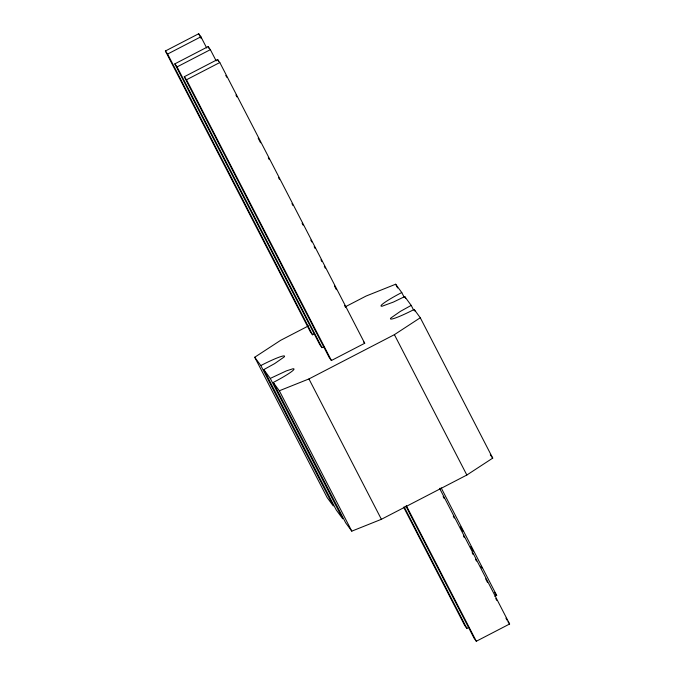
<?xml version="1.0" encoding="UTF-8"?>
<svg xmlns="http://www.w3.org/2000/svg" width="675" height="675" viewBox="0 0 675 675"><rect width="100%" height="100%" fill="white"/><g stroke="black" fill="none" stroke-linecap="round" stroke-linejoin="round"><path stroke-width="1.01" d="M254.72 357.244L260.82 365.555L333.273 505.921L327.173 497.618L254.72 357.244L280.606 340.335L308.467 325.898M260.82 365.555A25 2.481 -27.3 0 1 284.133 356.991L274.691 363.58L263.798 369.605L270.27 378.413L286.394 370.879L292.807 368.812A25 2.481 -27.3 0 1 273.24 382.472L279.34 390.774L308.948 378.937L394.394 334.665L420.28 317.756L414.18 309.445A25 2.481 -27.3 0 1 390.867 318.009L400.309 311.42L411.202 305.395L413.623 310.078M273.24 382.472L345.693 522.838L351.793 531.149L381.392 519.303L466.847 475.031L492.733 458.123L420.28 317.756M314.373 333.821L312.525 334.775L310.289 331.737L165.392 50.996L198.686 33.75L200.914 36.788L206.71 48.018M165.392 50.996L167.619 54.042L200.914 36.788M323.823 346.688L321.967 347.642L319.739 344.604L174.833 63.863L208.128 46.617L210.364 49.655L216.16 60.885M174.833 63.863L177.069 66.901L210.364 49.655M184.283 76.731L217.578 59.484L219.805 62.522L364.711 343.263L331.417 360.509L329.181 357.472L184.283 76.731L186.511 79.768L331.417 360.509M186.511 79.768L219.805 62.522M345.625 306.652L366.052 296.063L395.66 284.226L401.76 292.528L404.173 297.211M494.834 596.362L496.682 595.401L441.138 487.789M403.777 507.431L464.636 625.345L466.872 628.383L468.72 627.429M405.979 506.267L474.086 638.212L476.314 641.25L509.608 624.004L439.577 488.312M411.202 305.395L404.73 296.587L393.432 302.062L382.193 306.188A25 2.481 -27.3 0 1 401.76 292.528M490.286 454.798L492.733 458.123M363.589 341.744L364.711 343.263M494.446 592.363L496.682 595.401M507.938 621.726L509.608 624.004M414.18 309.445L415.142 311.318M404.73 296.587L405.7 298.451M395.66 284.226L397.592 287.963M394.394 334.665L466.847 475.031M460.637 526.854L463.05 531.537M470.779 546.505L473.2 551.188M480.921 566.165L481.891 568.029M217.578 59.484L218.54 61.349M225.788 75.389L226.749 77.262M235.929 95.04L236.9 96.913M258.145 138.088L260.567 142.771M268.287 157.739L269.257 159.612M278.438 177.39L279.399 179.263M291.954 203.597L292.925 205.47M302.105 223.248L303.067 225.121M310.795 240.089L311.766 241.962M314.179 246.645L315.141 248.51M320.937 259.74L321.907 261.613M324.321 266.296L325.282 268.161M334.462 285.947L336.395 289.685M344.604 305.598L345.575 307.471M443.138 496.496L444.108 498.369M453.279 516.156L454.25 518.02M463.421 535.807L464.392 537.671M472.12 552.648L473.082 554.521M475.495 559.195L476.466 561.068M485.646 578.855L487.578 582.592M495.788 598.506L496.749 600.37M505.929 618.157L506.891 620.03M208.128 46.617L209.098 48.49M198.686 33.75L201.099 38.433M406.282 505.558L476.314 641.25M177.069 66.901L321.967 347.642M404.08 506.731L466.872 628.383M167.619 54.042L312.525 334.775M308.948 378.937L381.392 519.303M279.34 390.774L351.793 531.149M270.27 378.413L342.714 518.788L336.243 509.971L263.798 369.605"/></g></svg>
